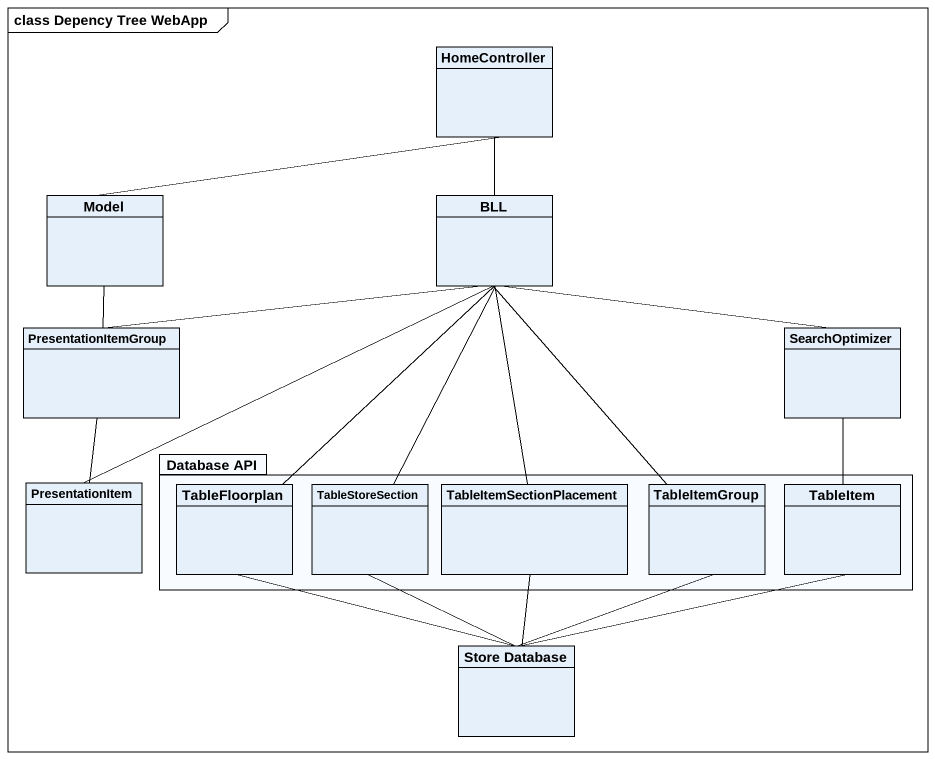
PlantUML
@startuml
mainframe class Depency Tree WebApp
hide circle
hide empty members
class HomeController
class Model
class BLL
class PresentationItemGroup
class SearchOptimizer
package "Database API" as Database_API {
  class TableFloorplan
  class TableStoreSection
  class TableItemSectionPlacement
  class TableItemGroup
  class TableItem
}
class PresentationItem
class "Store Database" as Store_Database
HomeController -left- Model
HomeController -- BLL
Model -- PresentationItemGroup
BLL -left- PresentationItemGroup
BLL -right- SearchOptimizer
BLL -- PresentationItem
BLL -- TableFloorplan
BLL -- TableStoreSection
BLL -- TableItemSectionPlacement
BLL -- TableItemGroup
PresentationItemGroup -- PresentationItem
SearchOptimizer -- TableItem
TableFloorplan -right- Store_Database
TableStoreSection -- Store_Database
TableItemSectionPlacement -- Store_Database
TableItemGroup -- Store_Database
TableItem -left- Store_Database
@enduml
